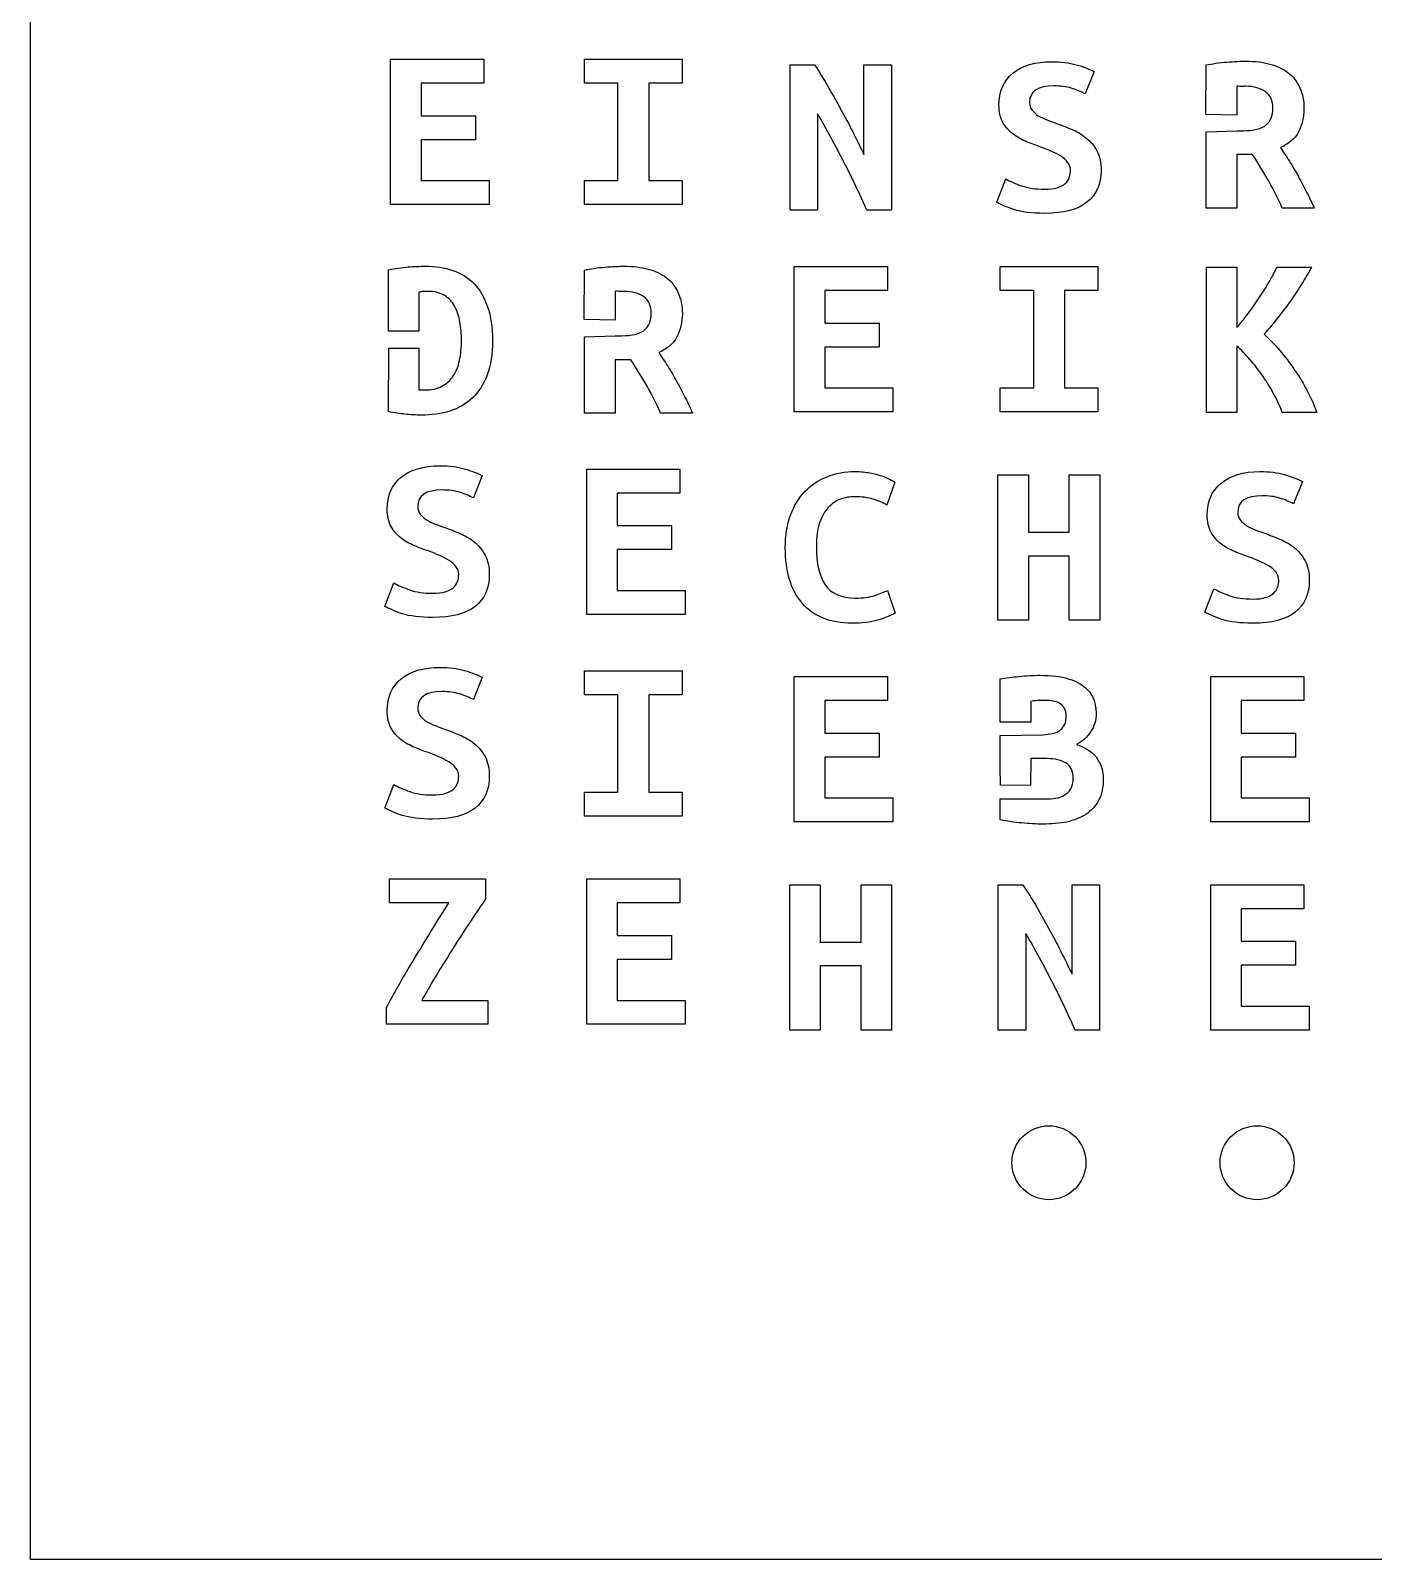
# Model space of a CAD drawing. Extents: x 0 to 230, y 0 to 230.
# Drawn here: x 0.5 to 107.9, y 0.5 to 122.8 of the extents above; entities that cross this region are included whole.
import ezdxf

# ---------------------------------------------------------------- set-up
doc = ezdxf.new("R2010")
doc.units = 0
doc.layers.add('Ebene_1', color=7, linetype='CONTINUOUS')

msp = doc.modelspace()

# ---------------------------------------------------------------- linework, layer by layer
at = {"layer": 'Ebene_1', "color": 7}
for p, q in [((0.497835, 0.497837), (0.497835, 229.502167)), ((29.309504, 108.889978), (29.309504, 120.515655)), ((29.309504, 120.515655), (36.764349, 120.515655)), ((36.764349, 120.515655), (36.764349, 118.599954)), ((44.815694, 118.599954), (44.815694, 120.515655)), ((44.815694, 120.515655), (52.628373, 120.515655)), ((52.628373, 120.515655), (52.628373, 118.599954)), ((61.264418, 108.428648), (61.264418, 120.054325)), ((61.264418, 120.054325), (63.232497, 120.054325)), ((67.168656, 112.898618), (67.168656, 120.054325)), ((67.168656, 120.054325), (69.37529, 120.054325)), ((69.37529, 120.054325), (69.37529, 108.428648)), ((94.534161, 116.092929), (94.557395, 120.055707)), ((85.597939, 119.528446), (84.882274, 117.744215)), ((36.764349, 118.599954), (31.754693, 118.599954)), ((31.754693, 118.599954), (31.754693, 115.989341)), ((47.499439, 118.599954), (44.815694, 118.599954)), ((47.499439, 110.80568), (47.499439, 118.599954)), ((52.628373, 118.599954), (49.964508, 118.599954)), ((49.964508, 118.599954), (49.964508, 110.80568)), ((97.002583, 118.290022), (97.002583, 116.051141)), ((31.754693, 115.989341), (36.108323, 115.989341)), ((36.108323, 115.989341), (36.108323, 114.07364)), ((63.471052, 116.147797), (63.471052, 108.428648)), ((97.002583, 116.051141), (94.534161, 116.092929)), ((36.108323, 114.07364), (31.754693, 114.07364)), ((31.754693, 114.07364), (31.754693, 110.80568)), ((94.557395, 114.699069), (97.002585, 114.79692)), ((94.557395, 108.599063), (94.557395, 114.699069)), ((97.002583, 114.796685), (97.539332, 114.796685)), ((98.274879, 112.881219), (97.002585, 112.881219)), ((97.002585, 112.881219), (97.002585, 108.599063)), ((31.754693, 110.80568), (37.2017, 110.80568)), ((37.2017, 110.80568), (37.2017, 108.889978)), ((44.815694, 108.889978), (44.815694, 110.80568)), ((44.815694, 110.80568), (47.499439, 110.80568)), ((49.964508, 110.80568), (52.628373, 110.80568)), ((52.628373, 110.80568), (52.628373, 108.889978)), ((77.80514, 109.067215), (78.520805, 110.945354)), ((81.622021, 110.118973), (81.622021, 110.118973)), ((37.2017, 108.889978), (29.309504, 108.889978)), ((52.628373, 108.889978), (44.815694, 108.889978)), ((63.471052, 108.428648), (61.264418, 108.428648)), ((69.37529, 108.428648), (67.407211, 108.428648)), ((97.002585, 108.599063), (94.557395, 108.599063)), ((103.205016, 108.599063), (100.64055, 108.599063)), ((29.130589, 98.76438), (29.130589, 103.669749)), ((44.792463, 99.688659), (44.815697, 103.651437)), ((61.602371, 92.297818), (61.602371, 103.923495)), ((61.602371, 103.923495), (69.057216, 103.923495)), ((69.057216, 103.923495), (69.057216, 102.007794)), ((78.083454, 102.007794), (78.083454, 103.923495)), ((78.083454, 103.923495), (85.896133, 103.923495)), ((85.896133, 103.923495), (85.896133, 102.007794)), ((94.58206, 92.244688), (94.58206, 103.870365)), ((94.58206, 103.870365), (97.02725, 103.870365)), ((97.02725, 103.870365), (97.02725, 99.043549)), ((100.227863, 103.870365), (102.991126, 103.870365)), ((31.575777, 101.885752), (31.552548, 98.769076)), ((47.260885, 101.885752), (47.260885, 99.646871)), ((69.057216, 102.007794), (64.04756, 102.007794)), ((64.04756, 102.007794), (64.04756, 99.397181)), ((80.767199, 102.007794), (78.083454, 102.007794)), ((80.767199, 94.21352), (80.767199, 102.007794)), ((85.896133, 102.007794), (83.232268, 102.007794)), ((83.232268, 102.007794), (83.232268, 94.21352)), ((47.260885, 99.646871), (44.792463, 99.688659)), ((64.04756, 99.397181), (68.40119, 99.397181)), ((68.40119, 99.397181), (68.40119, 97.48148)), ((31.552548, 98.769076), (29.130589, 98.76438)), ((44.815697, 98.294799), (47.260887, 98.39265)), ((44.815697, 92.194793), (44.815697, 98.294799)), ((47.260885, 98.392415), (47.797634, 98.392415)), ((29.130589, 92.325793), (29.153818, 97.393762)), ((29.153818, 97.393762), (31.575777, 97.398457)), ((31.575777, 97.398457), (31.575777, 94.072697)), ((68.40119, 97.48148), (64.04756, 97.48148)), ((64.04756, 97.48148), (64.04756, 94.21352)), ((97.02725, 97.55982), (97.02725, 92.244688)), ((48.533181, 96.476949), (47.260887, 96.476949)), ((47.260887, 96.476949), (47.260887, 92.194793)), ((64.04756, 94.21352), (69.494567, 94.21352)), ((69.494567, 94.21352), (69.494567, 92.297818)), ((78.083454, 92.297818), (78.083454, 94.21352)), ((78.083454, 94.21352), (80.767199, 94.21352)), ((83.232268, 94.21352), (85.896133, 94.21352)), ((85.896133, 94.21352), (85.896133, 92.297818)), ((31.794452, 94.053915), (32.013128, 94.053915)), ((47.260887, 92.194793), (44.815697, 92.194793)), ((53.463318, 92.194793), (50.898852, 92.194793)), ((69.494567, 92.297818), (61.602371, 92.297818)), ((85.896133, 92.297818), (78.083454, 92.297818)), ((97.02725, 92.244688), (94.58206, 92.244688)), ((103.408597, 92.244688), (100.645335, 92.244688)), ((36.645072, 87.198946), (35.929407, 85.414715)), ((44.994611, 76.099148), (44.994611, 87.724825)), ((44.994611, 87.724825), (52.449456, 87.724825)), ((52.449456, 87.724825), (52.449456, 85.809124)), ((77.904538, 75.637818), (77.904538, 87.263495)), ((77.904538, 87.263495), (80.349728, 87.263495)), ((80.349728, 87.263495), (80.349728, 82.680837)), ((83.60998, 82.680837), (83.60998, 87.263495)), ((83.60998, 87.263495), (86.055169, 87.263495)), ((86.055169, 87.263495), (86.055169, 75.637818)), ((52.449456, 85.809124), (47.4398, 85.809124)), ((47.4398, 85.809124), (47.4398, 83.198511)), ((69.653604, 86.681272), (69.017457, 84.840696)), ((102.257939, 86.737616), (101.542274, 84.953385)), ((47.4398, 83.198511), (51.79343, 83.198511)), ((51.79343, 83.198511), (51.79343, 81.28281)), ((80.349728, 82.680837), (83.60998, 82.680837)), ((51.79343, 81.28281), (47.4398, 81.28281)), ((47.4398, 81.28281), (47.4398, 78.01485)), ((83.60998, 80.765136), (80.349728, 80.765136)), ((80.349728, 80.765136), (80.349728, 75.637818)), ((83.60998, 75.637818), (83.60998, 80.765136)), ((28.852273, 76.737715), (29.567938, 78.615854)), ((32.669154, 77.789473), (32.669154, 77.789473)), ((47.4398, 78.01485), (52.886807, 78.01485)), ((52.886807, 78.01485), (52.886807, 76.099148)), ((69.057216, 78.023054), (69.673484, 76.20126)), ((94.46514, 76.276385), (95.180805, 78.154524)), ((98.282021, 77.328143), (98.282021, 77.328143)), ((52.886807, 76.099148), (44.994611, 76.099148)), ((66.234315, 75.39366), (66.234315, 75.39366)), ((80.349728, 75.637818), (77.904538, 75.637818)), ((86.055169, 75.637818), (83.60998, 75.637818)), ((36.645072, 71.068116), (35.929407, 69.283885)), ((44.815694, 69.678294), (44.815694, 71.593995)), ((44.815694, 71.593995), (52.628373, 71.593995)), ((52.628373, 71.593995), (52.628373, 69.678294)), ((61.602371, 59.506988), (61.602371, 71.132665)), ((61.602371, 71.132665), (69.057216, 71.132665)), ((69.057216, 71.132665), (69.057216, 69.216964)), ((78.083442, 69.53665), (78.083442, 70.94761)), ((94.922371, 59.506988), (94.922371, 71.132665)), ((94.922371, 71.132665), (102.377216, 71.132665)), ((102.377216, 71.132665), (102.377216, 69.216964)), ((47.499439, 69.678294), (44.815694, 69.678294)), ((47.499439, 61.88402), (47.499439, 69.678294)), ((52.628373, 69.678294), (49.964508, 69.678294)), ((49.964508, 69.678294), (49.964508, 61.88402)), ((69.057216, 69.216964), (64.04756, 69.216964)), ((64.04756, 69.216964), (64.04756, 66.606351)), ((80.528641, 69.14456), (80.545181, 67.46978)), ((102.377216, 69.216964), (97.36756, 69.216964)), ((97.36756, 69.216964), (97.36756, 66.606351)), ((80.545181, 67.46978), (78.081042, 67.48108)), ((64.04756, 66.606351), (68.40119, 66.606351)), ((68.40119, 66.606351), (68.40119, 64.69065)), ((78.08105, 66.42263), (81.482861, 66.47753)), ((97.36756, 66.606351), (101.72119, 66.606351)), ((101.72119, 66.606351), (101.72119, 64.69065)), ((68.40119, 64.69065), (64.04756, 64.69065)), ((64.04756, 64.69065), (64.04756, 61.42269)), ((78.09999, 62.43215), (78.08345, 63.89273)), ((80.528646, 64.56359), (80.512116, 62.41707)), ((81.840699, 64.56359), (80.528646, 64.56359)), ((101.72119, 64.69065), (97.36756, 64.69065)), ((97.36756, 64.69065), (97.36756, 61.42269)), ((28.852273, 60.606885), (29.567938, 62.485024)), ((80.512116, 62.41707), (78.09999, 62.43215)), ((32.669154, 61.658643), (32.669154, 61.658643)), ((44.815694, 59.968318), (44.815694, 61.88402)), ((44.815694, 61.88402), (47.499439, 61.88402)), ((49.964508, 61.88402), (52.628373, 61.88402)), ((52.628373, 61.88402), (52.628373, 59.968318)), ((64.04756, 61.42269), (69.494567, 61.42269)), ((69.494567, 61.42269), (69.494567, 59.506988)), ((78.083442, 59.65997), (78.083442, 61.35204)), ((97.36756, 61.42269), (102.814567, 61.42269)), ((102.814567, 61.42269), (102.814567, 59.506988)), ((52.628373, 59.968318), (44.815694, 59.968318)), ((69.494567, 59.506988), (61.602371, 59.506988)), ((102.814567, 59.506988), (94.922371, 59.506988)), ((29.229985, 53.018294), (29.229985, 54.933995)), ((29.229985, 54.933995), (36.903507, 54.933995)), ((36.903507, 54.933995), (36.903507, 53.318796)), ((44.994611, 43.308318), (44.994611, 54.933995)), ((44.994611, 54.933995), (52.449456, 54.933995)), ((52.449456, 54.933995), (52.449456, 53.018294)), ((61.244538, 42.846988), (61.244538, 54.472665)), ((61.244538, 54.472665), (63.689728, 54.472665)), ((63.689728, 54.472665), (63.689728, 49.890007)), ((66.94998, 49.890007), (66.94998, 54.472665)), ((66.94998, 54.472665), (69.395169, 54.472665)), ((69.395169, 54.472665), (69.395169, 42.846988)), ((77.924418, 42.846988), (77.924418, 54.472665)), ((77.924418, 54.472665), (79.892497, 54.472665)), ((83.828656, 47.316958), (83.828656, 54.472665)), ((83.828656, 54.472665), (86.03529, 54.472665)), ((86.03529, 54.472665), (86.03529, 42.846988)), ((94.922371, 42.846988), (94.922371, 54.472665)), ((94.922371, 54.472665), (102.377216, 54.472665)), ((102.377216, 54.472665), (102.377216, 52.556964)), ((33.961327, 53.018294), (29.229985, 53.018294)), ((52.449456, 53.018294), (47.4398, 53.018294)), ((47.4398, 53.018294), (47.4398, 50.407681)), ((102.377216, 52.556964), (97.36756, 52.556964)), ((97.36756, 52.556964), (97.36756, 49.946351)), ((47.4398, 50.407681), (51.79343, 50.407681)), ((51.79343, 50.407681), (51.79343, 48.49198)), ((80.131052, 50.566137), (80.131052, 42.846988)), ((63.689728, 49.890007), (66.94998, 49.890007)), ((97.36756, 49.946351), (101.72119, 49.946351)), ((101.72119, 49.946351), (101.72119, 48.03065)), ((51.79343, 48.49198), (47.4398, 48.49198)), ((47.4398, 48.49198), (47.4398, 45.22402)), ((66.94998, 47.974306), (63.689728, 47.974306)), ((63.689728, 47.974306), (63.689728, 42.846988)), ((66.94998, 42.846988), (66.94998, 47.974306)), ((101.72119, 48.03065), (97.36756, 48.03065)), ((97.36756, 48.03065), (97.36756, 44.76269)), ((28.971551, 43.308318), (28.971551, 44.641797)), ((31.794452, 45.22402), (37.082423, 45.22402)), ((37.082423, 45.22402), (37.082423, 43.308318)), ((47.4398, 45.22402), (52.886807, 45.22402)), ((52.886807, 45.22402), (52.886807, 43.308318)), ((97.36756, 44.76269), (102.814567, 44.76269)), ((102.814567, 44.76269), (102.814567, 42.846988)), ((37.082423, 43.308318), (28.971551, 43.308318)), ((52.886807, 43.308318), (44.994611, 43.308318)), ((63.689728, 42.846988), (61.244538, 42.846988)), ((69.395169, 42.846988), (66.94998, 42.846988)), ((80.131052, 42.846988), (77.924418, 42.846988)), ((86.03529, 42.846988), (84.067211, 42.846988)), ((102.814567, 42.846988), (94.922371, 42.846988)), ((84.935317, 32.23294), (84.935317, 32.23294)), ((101.59532, 32.23294), (101.59532, 32.23294)), ((229.502165, 0.497837), (0.497835, 0.497837))]:
    msp.add_line(p, q, dxfattribs=at)
for points in [[(63.232497, 120.054325), (63.603583, 119.503404), (63.974668, 118.9024), (64.345754, 118.251312)], [(79.097314, 119.396976), (79.852738, 120.010502), (80.886476, 120.317264), (82.198529, 120.317264)], [(82.198529, 120.317264), (82.953954, 120.317264), (83.60998, 120.235878), (84.166609, 120.073106)], [(84.166609, 120.073106), (84.73649, 119.910334), (85.2136, 119.728781), (85.597939, 119.528446)], [(94.557395, 120.055707), (94.795951, 120.105806), (95.054385, 120.149614), (95.332699, 120.187177)], [(95.332699, 120.187177), (95.624267, 120.237417), (95.915834, 120.268406), (96.207401, 120.281084)], [(96.207401, 120.281084), (96.498969, 120.305969), (96.777283, 120.32475), (97.042344, 120.337428)], [(97.042344, 120.337428), (97.307405, 120.350105), (97.539334, 120.356209), (97.73813, 120.356209)], [(97.73813, 120.356209), (98.440542, 120.356209), (99.076688, 120.281084), (99.64657, 120.130833)], [(99.64657, 120.130833), (100.216452, 119.980582), (100.706815, 119.74896), (101.11766, 119.435921)], [(77.984057, 116.842708), (77.984057, 117.932028), (78.355142, 118.783451), (79.097314, 119.396976)], [(101.11766, 119.435921), (101.528505, 119.122883), (101.839951, 118.722229), (102.052, 118.233913)], [(64.345754, 118.251312), (64.71684, 117.612745), (65.074672, 116.974178), (65.419252, 116.335611)], [(82.377446, 118.382782), (81.078646, 118.382782), (80.429246, 117.938289), (80.429246, 117.049303)], [(83.769017, 118.194968), (83.371425, 118.320177), (82.907568, 118.382782), (82.377446, 118.382782)], [(84.882274, 117.744215), (84.550947, 117.919508), (84.179862, 118.069759), (83.769017, 118.194968)], [(97.400175, 118.327585), (97.267644, 118.327585), (97.002583, 118.424873), (97.002583, 118.290022)], [(97.738128, 118.346366), (97.645357, 118.346366), (97.532706, 118.340263), (97.400175, 118.327585)], [(99.308616, 117.914395), (98.911024, 118.20236), (98.387528, 118.346366), (97.738128, 118.346366)], [(99.905003, 116.562135), (99.905003, 117.175676), (99.706207, 117.626429), (99.308616, 117.914395)], [(102.052, 118.233913), (102.277302, 117.758134), (102.389953, 117.194692), (102.389953, 116.543588)], [(65.419252, 116.335611), (65.777084, 115.697044), (66.101784, 115.077258), (66.393352, 114.476254)], [(78.30213, 115.452886), (78.090081, 115.828514), (77.984057, 116.291788), (77.984057, 116.842708)], [(80.429246, 117.049303), (80.429246, 116.823927), (80.495511, 116.623592), (80.628042, 116.448299)], [(80.628042, 116.448299), (80.760572, 116.285527), (80.926236, 116.135276), (81.125032, 115.997546)], [(99.348375, 115.247438), (99.719461, 115.560477), (99.905003, 115.998694), (99.905003, 116.562135)], [(102.389953, 116.543588), (102.389953, 115.867459), (102.24417, 115.253918), (101.952602, 114.703013)], [(65.578288, 112.278832), (64.928889, 113.568487), (64.226476, 114.858142), (63.471052, 116.147797)], [(79.097314, 114.532598), (78.77924, 114.783017), (78.514179, 115.089779), (78.30213, 115.452886)], [(81.125032, 115.997546), (81.33708, 115.872337), (81.569009, 115.759648), (81.820817, 115.659481)], [(81.820817, 115.659481), (82.085878, 115.559314), (82.344313, 115.465407), (82.596121, 115.37776)], [(82.596121, 115.37776), (82.98046, 115.24003), (83.378052, 115.083519), (83.788896, 114.908226)], [(97.539332, 114.796685), (98.374275, 114.796685), (98.977289, 114.946936), (99.348375, 115.247438)], [(66.393352, 114.476254), (66.698172, 113.87525), (66.956607, 113.349371), (67.168656, 112.898618)], [(80.190691, 113.912812), (79.793099, 114.075584), (79.42864, 114.28218), (79.097314, 114.532598)], [(81.343707, 113.480841), (80.972621, 113.60605), (80.588283, 113.75004), (80.190691, 113.912812)], [(83.788896, 114.908226), (84.212994, 114.745454), (84.597333, 114.520077), (84.941912, 114.232096)], [(84.941912, 114.232096), (85.299745, 113.956636), (85.591312, 113.60605), (85.816614, 113.180338)], [(101.952602, 114.703013), (101.661035, 114.152108), (101.177298, 113.732626), (100.501392, 113.44466)], [(82.17865, 113.142776), (81.900335, 113.267985), (81.622021, 113.380673), (81.343707, 113.480841)], [(82.934074, 112.748367), (82.708772, 112.898618), (82.456964, 113.030087), (82.17865, 113.142776)], [(83.490703, 112.260051), (83.344919, 112.447864), (83.159376, 112.610636), (82.934074, 112.748367)], [(85.816614, 113.180338), (86.041916, 112.767148), (86.154567, 112.241269), (86.154567, 111.602702)], [(99.567052, 110.758922), (99.16946, 111.460078), (98.738735, 112.167526), (98.274879, 112.881219)], [(100.501392, 113.44466), (100.726694, 113.119132), (100.965249, 112.755994), (101.217058, 112.35534)], [(67.407211, 108.428648), (66.850582, 109.718303), (66.240941, 111.001698), (65.578288, 112.278832)], [(83.709378, 111.621484), (83.709378, 111.859381), (83.636486, 112.072237), (83.490703, 112.260051)], [(83.60998, 111.058042), (83.676245, 111.245856), (83.709378, 111.43367), (83.709378, 111.621484)], [(86.154567, 111.602702), (86.154567, 110.513382), (85.776855, 109.66822), (85.021431, 109.067215)], [(101.217058, 112.35534), (101.468866, 111.967176), (101.714047, 111.553985), (101.952602, 111.115769)], [(78.520805, 110.945354), (78.878638, 110.745019), (79.302736, 110.557205), (79.793099, 110.381912)], [(79.793099, 110.381912), (80.296715, 110.206619), (80.906356, 110.118973), (81.622021, 110.118973)], [(81.622021, 110.118973), (82.032866, 110.118973), (82.370819, 110.156536), (82.63588, 110.231661)], [(82.63588, 110.231661), (82.914194, 110.319308), (83.13287, 110.431996), (83.291907, 110.569726)], [(83.291907, 110.569726), (83.450943, 110.719977), (83.556968, 110.882749), (83.60998, 111.058042)], [(100.64055, 108.599063), (100.335729, 109.350319), (99.977897, 110.070256), (99.567052, 110.758922)], [(101.952602, 111.115769), (102.191157, 110.690042), (102.416459, 110.25807), (102.628508, 109.819853)], [(79.176832, 108.484993), (78.567191, 108.697848), (78.109961, 108.891923), (77.80514, 109.067215)], [(85.021431, 109.067215), (84.27926, 108.478732), (83.146123, 108.18449), (81.622021, 108.18449)], [(102.628508, 109.819853), (102.85381, 109.394126), (103.04598, 108.987227), (103.205016, 108.599063)], [(81.622021, 108.18449), (80.601536, 108.18449), (79.786473, 108.284658), (79.176832, 108.484993)], [(29.130589, 103.669749), (29.687217, 103.782437), (30.210713, 103.857563), (30.701076, 103.895126)], [(30.701076, 103.895126), (31.19144, 103.932688), (31.64867, 103.95147), (32.072768, 103.95147)], [(32.072768, 103.95147), (32.881205, 103.95147), (33.61675, 103.838781), (34.279402, 103.613405)], [(34.279402, 103.613405), (34.955308, 103.388028), (35.52519, 103.031182), (35.989047, 102.542866)], [(44.815697, 103.651437), (45.054253, 103.701536), (45.312687, 103.745344), (45.591001, 103.782907)], [(45.591001, 103.782907), (45.882569, 103.833147), (46.174136, 103.864136), (46.465703, 103.876814)], [(46.465703, 103.876814), (46.757271, 103.901699), (47.035585, 103.92048), (47.300646, 103.933158)], [(47.300646, 103.933158), (47.565707, 103.945835), (47.797636, 103.951939), (47.996432, 103.951939)], [(47.996432, 103.951939), (48.698844, 103.951939), (49.33499, 103.876814), (49.904872, 103.726563)], [(49.904872, 103.726563), (50.474754, 103.576312), (50.965117, 103.34469), (51.375962, 103.031651)], [(51.375962, 103.031651), (51.786807, 102.718613), (52.098253, 102.317959), (52.310302, 101.829643)], [(98.836292, 101.485129), (99.127859, 101.91084), (99.392921, 102.330291), (99.631476, 102.743482)], [(99.631476, 102.743482), (99.870031, 103.156672), (100.068827, 103.5323), (100.227863, 103.870365)], [(102.991126, 103.870365), (102.805583, 103.5323), (102.580281, 103.144151), (102.31522, 102.705919)], [(31.933609, 101.923315), (31.801079, 101.923315), (31.681801, 101.910638), (31.575777, 101.885752)], [(32.291442, 101.942096), (32.185418, 101.942096), (32.06614, 101.935993), (31.933609, 101.923315)], [(33.623374, 101.604032), (33.278795, 101.829408), (32.834817, 101.942096), (32.291442, 101.942096)], [(34.438438, 100.740088), (34.239642, 101.103179), (33.967954, 101.391192), (33.623374, 101.604032)], [(35.989047, 102.542866), (36.452904, 102.067087), (36.810736, 101.453546), (37.062545, 100.70229)], [(47.658477, 101.923315), (47.525946, 101.923315), (47.260885, 102.020603), (47.260885, 101.885752)], [(47.99643, 101.942096), (47.903659, 101.942096), (47.791008, 101.935993), (47.658477, 101.923315)], [(49.566918, 101.510125), (49.169326, 101.79809), (48.64583, 101.942096), (47.99643, 101.942096)], [(52.310302, 101.829643), (52.535604, 101.353864), (52.648255, 100.790422), (52.648255, 100.139318)], [(102.31522, 102.705919), (102.063412, 102.280208), (101.771845, 101.829454), (101.440518, 101.353659)], [(34.855909, 99.481735), (34.776391, 99.957515), (34.637233, 100.376997), (34.438438, 100.740088)], [(37.062545, 100.70229), (37.327606, 99.963572), (37.460137, 99.06831), (37.460137, 98.016553)], [(50.163305, 100.157865), (50.163305, 100.771406), (49.964509, 101.222159), (49.566918, 101.510125)], [(97.941711, 100.207995), (98.259784, 100.633706), (98.557978, 101.059418), (98.836292, 101.485129)], [(101.440518, 101.353659), (101.109192, 100.890385), (100.751359, 100.41459), (100.36702, 99.926274)], [(34.975186, 98.016787), (34.975186, 98.51764), (34.935427, 99.005956), (34.855909, 99.481735)], [(49.606677, 98.843168), (49.977763, 99.156207), (50.163305, 99.594424), (50.163305, 100.157865)], [(52.648255, 100.139318), (52.648255, 99.463189), (52.502472, 98.849648), (52.210904, 98.298743)], [(97.02725, 99.043549), (97.318817, 99.394135), (97.623637, 99.782284), (97.941711, 100.207995)], [(100.36702, 99.926274), (99.995935, 99.437958), (99.60497, 98.968424), (99.194125, 98.517671)], [(34.81615, 96.42037), (34.922174, 96.908686), (34.975186, 97.440809), (34.975186, 98.016787)], [(37.460137, 98.016553), (37.460137, 96.939769), (37.314353, 96.019481), (37.022786, 95.255689)], [(47.797634, 98.392415), (48.632577, 98.392415), (49.235591, 98.542666), (49.606677, 98.843168)], [(52.210904, 98.298743), (51.919337, 97.747838), (51.4356, 97.328356), (50.759694, 97.04039)], [(99.194125, 98.517671), (99.60497, 98.142043), (100.022441, 97.710071), (100.446539, 97.221755)], [(50.759694, 97.04039), (50.984996, 96.714862), (51.223551, 96.351724), (51.47536, 95.95107)], [(98.060988, 96.489281), (97.703156, 96.914992), (97.358576, 97.271839), (97.02725, 97.55982)], [(100.446539, 97.221755), (100.870637, 96.733439), (101.268228, 96.20756), (101.639314, 95.644119)], [(34.31916, 95.180798), (34.557715, 95.5314), (34.723378, 95.94459), (34.81615, 96.42037)], [(49.825354, 94.354652), (49.427762, 95.055808), (48.997037, 95.763256), (48.533181, 96.476949)], [(51.47536, 95.95107), (51.727168, 95.562906), (51.972349, 95.149715), (52.210904, 94.711499)], [(99.114606, 95.137021), (98.78328, 95.625337), (98.432074, 96.076091), (98.060988, 96.489281)], [(101.639314, 95.644119), (102.023653, 95.093198), (102.368232, 94.523496), (102.673053, 93.935013)], [(32.013128, 94.053915), (32.569756, 94.053915), (33.033613, 94.154067), (33.404699, 94.354418)], [(33.404699, 94.354418), (33.789038, 94.554768), (34.093858, 94.830197), (34.31916, 95.180798)], [(37.022786, 95.255689), (36.744471, 94.504434), (36.353506, 93.890893), (35.84989, 93.415114)], [(50.898852, 92.194793), (50.594031, 92.946049), (50.236199, 93.665986), (49.825354, 94.354652)], [(52.210904, 94.711499), (52.449459, 94.285772), (52.674761, 93.8538), (52.88681, 93.415583)], [(100.009188, 93.653292), (99.744127, 94.16665), (99.445933, 94.661226), (99.114606, 95.137021)], [(31.575777, 94.072697), (31.642042, 94.060019), (31.714934, 94.053915), (31.794452, 94.053915)], [(35.84989, 93.415114), (35.346274, 92.939334), (34.743259, 92.588733), (34.040847, 92.363356)], [(52.88681, 93.415583), (53.112112, 92.989856), (53.304282, 92.582957), (53.463318, 92.194793)], [(100.645335, 92.244688), (100.499551, 92.682921), (100.287502, 93.152455), (100.009188, 93.653292)], [(102.673053, 93.935013), (102.977873, 93.35905), (103.223055, 92.795609), (103.408597, 92.244688)], [(30.462521, 92.119198), (30.051676, 92.156761), (29.607699, 92.225642), (29.130589, 92.325793)], [(31.754695, 92.044073), (31.317344, 92.044073), (30.886619, 92.068958), (30.462521, 92.119198)], [(34.040847, 92.363356), (33.351688, 92.150516), (32.589637, 92.044073), (31.754695, 92.044073)], [(29.03119, 84.513208), (29.03119, 85.602528), (29.402275, 86.453951), (30.144447, 87.067476)], [(30.144447, 87.067476), (30.899871, 87.681002), (31.933609, 87.987764), (33.245662, 87.987764)], [(33.245662, 87.987764), (34.001087, 87.987764), (34.657113, 87.906378), (35.213742, 87.743606)], [(35.213742, 87.743606), (35.783623, 87.580834), (36.260733, 87.399281), (36.645072, 87.198946)], [(62.457193, 85.930017), (62.960809, 86.455895), (63.55057, 86.850304), (64.226476, 87.113244)], [(64.226476, 87.113244), (64.915636, 87.388704), (65.664433, 87.526434), (66.47287, 87.526434)], [(66.47287, 87.526434), (66.910221, 87.526434), (67.301186, 87.488871), (67.645766, 87.413746)], [(67.645766, 87.413746), (68.003598, 87.351141), (68.315045, 87.276016), (68.580106, 87.188369)], [(68.580106, 87.188369), (68.845167, 87.100723), (69.063843, 87.006816), (69.236133, 86.906649)], [(69.236133, 86.906649), (69.421676, 86.806481), (69.560833, 86.731356), (69.653604, 86.681272)], [(95.757314, 86.606146), (96.512738, 87.219672), (97.546476, 87.526434), (98.858529, 87.526434)], [(98.858529, 87.526434), (99.613954, 87.526434), (100.26998, 87.445048), (100.826609, 87.282276)], [(100.826609, 87.282276), (101.39649, 87.119504), (101.8736, 86.937951), (102.257939, 86.737616)], [(33.424579, 86.053282), (32.125779, 86.053282), (31.476379, 85.608789), (31.476379, 84.719803)], [(34.81615, 85.865468), (34.418558, 85.990677), (33.954701, 86.053282), (33.424579, 86.053282)], [(35.929407, 85.414715), (35.59808, 85.590008), (35.226995, 85.740259), (34.81615, 85.865468)], [(61.304177, 84.033097), (61.582491, 84.784352), (61.96683, 85.416659), (62.457193, 85.930017)], [(94.644057, 84.051878), (94.644057, 85.141198), (95.015142, 85.992621), (95.757314, 86.606146)], [(29.349263, 83.123386), (29.137214, 83.499014), (29.03119, 83.962288), (29.03119, 84.513208)], [(31.476379, 84.719803), (31.476379, 84.494427), (31.542644, 84.294092), (31.675175, 84.118799)], [(64.325874, 84.652883), (64.04756, 84.35238), (63.815632, 83.94545), (63.630089, 83.432093)], [(65.299974, 85.310231), (64.942142, 85.185022), (64.617442, 84.965906), (64.325874, 84.652883)], [(66.433111, 85.516826), (66.048772, 85.516826), (65.67106, 85.447961), (65.299974, 85.310231)], [(67.9042, 85.310231), (67.480102, 85.447961), (66.989739, 85.516826), (66.433111, 85.516826)], [(69.017457, 84.840696), (68.712637, 85.02851), (68.341551, 85.185022), (67.9042, 85.310231)], [(99.037446, 85.591952), (97.738646, 85.591952), (97.089246, 85.147459), (97.089246, 84.258473)], [(100.429017, 85.404138), (100.031425, 85.529347), (99.567568, 85.591952), (99.037446, 85.591952)], [(101.542274, 84.953385), (101.210947, 85.128678), (100.839862, 85.278929), (100.429017, 85.404138)], [(31.675175, 84.118799), (31.807705, 83.956027), (31.973369, 83.805776), (32.172165, 83.668046)], [(32.172165, 83.668046), (32.384213, 83.542837), (32.616142, 83.430148), (32.86795, 83.329981)], [(32.86795, 83.329981), (33.133011, 83.229814), (33.391446, 83.135907), (33.643254, 83.04826)], [(60.886706, 81.460047), (60.886706, 82.424158), (61.025863, 83.281842), (61.304177, 84.033097)], [(63.630089, 83.432093), (63.457799, 82.918735), (63.371654, 82.280168), (63.371654, 81.516391)], [(94.96213, 82.662056), (94.750081, 83.037684), (94.644057, 83.500958), (94.644057, 84.051878)], [(97.089246, 84.258473), (97.089246, 84.033097), (97.155511, 83.832762), (97.288042, 83.657469)], [(97.288042, 83.657469), (97.420572, 83.494697), (97.586236, 83.344446), (97.785032, 83.206716)], [(97.785032, 83.206716), (97.99708, 83.081507), (98.229009, 82.968818), (98.480817, 82.868651)], [(30.144447, 82.203098), (29.826373, 82.453517), (29.561312, 82.760279), (29.349263, 83.123386)], [(31.237824, 81.583312), (30.840232, 81.746084), (30.475773, 81.95268), (30.144447, 82.203098)], [(33.643254, 83.04826), (34.027593, 82.91053), (34.425185, 82.754019), (34.836029, 82.578726)], [(34.836029, 82.578726), (35.260127, 82.415954), (35.644466, 82.190577), (35.989045, 81.902596)], [(95.757314, 81.741768), (95.43924, 81.992187), (95.174179, 82.298949), (94.96213, 82.662056)], [(98.480817, 82.868651), (98.745878, 82.768484), (99.004313, 82.674577), (99.256121, 82.58693)], [(99.256121, 82.58693), (99.64046, 82.4492), (100.038052, 82.292689), (100.448896, 82.117396)], [(100.448896, 82.117396), (100.872994, 81.954624), (101.257333, 81.729247), (101.601912, 81.441266)], [(32.39084, 81.151341), (32.019754, 81.27655), (31.635416, 81.42054), (31.237824, 81.583312)], [(33.225783, 80.813276), (32.947468, 80.938485), (32.669154, 81.051173), (32.39084, 81.151341)], [(33.981207, 80.418867), (33.755905, 80.569118), (33.504097, 80.700587), (33.225783, 80.813276)], [(35.989045, 81.902596), (36.346878, 81.627136), (36.638445, 81.27655), (36.863747, 80.850838)], [(36.863747, 80.850838), (37.089049, 80.437648), (37.2017, 79.911769), (37.2017, 79.273202)], [(62.258397, 76.971297), (61.343936, 78.023054), (60.886706, 79.519304), (60.886706, 81.460047)], [(63.371654, 81.516391), (63.371654, 80.189174), (63.610209, 79.168719), (64.087319, 78.455026)], [(96.850691, 81.121982), (96.453099, 81.284754), (96.08864, 81.49135), (95.757314, 81.741768)], [(98.003707, 80.690011), (97.632621, 80.81522), (97.248283, 80.95921), (96.850691, 81.121982)], [(101.601912, 81.441266), (101.959745, 81.165806), (102.251312, 80.81522), (102.476614, 80.389508)], [(34.537836, 79.930551), (34.392052, 80.118364), (34.206509, 80.281136), (33.981207, 80.418867)], [(34.756511, 79.291984), (34.756511, 79.529881), (34.683619, 79.742737), (34.537836, 79.930551)], [(98.83865, 80.351946), (98.560335, 80.477155), (98.282021, 80.589843), (98.003707, 80.690011)], [(99.594074, 79.957537), (99.368772, 80.107788), (99.116964, 80.239257), (98.83865, 80.351946)], [(100.150703, 79.469221), (100.004919, 79.657034), (99.819376, 79.819806), (99.594074, 79.957537)], [(102.476614, 80.389508), (102.701916, 79.976318), (102.814567, 79.450439), (102.814567, 78.811872)], [(29.567938, 78.615854), (29.925771, 78.415519), (30.349869, 78.227705), (30.840232, 78.052412)], [(34.33904, 78.240226), (34.498076, 78.390477), (34.604101, 78.553249), (34.657113, 78.728542)], [(34.657113, 78.728542), (34.723378, 78.916356), (34.756511, 79.10417), (34.756511, 79.291984)], [(37.2017, 79.273202), (37.2017, 78.183882), (36.823988, 77.33872), (36.068564, 76.737715)], [(64.087319, 78.455026), (64.577683, 77.753854), (65.372866, 77.403268), (66.47287, 77.403268)], [(100.369378, 78.830654), (100.369378, 79.068551), (100.296486, 79.281407), (100.150703, 79.469221)], [(100.26998, 78.267212), (100.336245, 78.455026), (100.369378, 78.64284), (100.369378, 78.830654)], [(102.814567, 78.811872), (102.814567, 77.722552), (102.436855, 76.87739), (101.681431, 76.276385)], [(30.840232, 78.052412), (31.343848, 77.877119), (31.953489, 77.789473), (32.669154, 77.789473)], [(32.669154, 77.789473), (33.079999, 77.789473), (33.417952, 77.827036), (33.683013, 77.902161)], [(33.683013, 77.902161), (33.961327, 77.989808), (34.180003, 78.102496), (34.33904, 78.240226)], [(66.47287, 77.403268), (67.109017, 77.403268), (67.632513, 77.472134), (68.043357, 77.609864)], [(68.043357, 77.609864), (68.467455, 77.747594), (68.805408, 77.885324), (69.057216, 78.023054)], [(95.180805, 78.154524), (95.538638, 77.954189), (95.962736, 77.766375), (96.453099, 77.591082)], [(96.453099, 77.591082), (96.956715, 77.415789), (97.566356, 77.328143), (98.282021, 77.328143)], [(98.282021, 77.328143), (98.692866, 77.328143), (99.030819, 77.365706), (99.29588, 77.440831)], [(99.29588, 77.440831), (99.574194, 77.528478), (99.79287, 77.641166), (99.951907, 77.778896)], [(99.951907, 77.778896), (100.110943, 77.929147), (100.216968, 78.091919), (100.26998, 78.267212)], [(30.223965, 76.155493), (29.614324, 76.368348), (29.157094, 76.562423), (28.852273, 76.737715)], [(32.669154, 75.85499), (31.648669, 75.85499), (30.833606, 75.955158), (30.223965, 76.155493)], [(36.068564, 76.737715), (35.326393, 76.149232), (34.193256, 75.85499), (32.669154, 75.85499)], [(66.234315, 75.39366), (64.498164, 75.39366), (63.172858, 75.919539), (62.258397, 76.971297)], [(69.673484, 76.20126), (69.328904, 76.000925), (68.858421, 75.813111), (68.262033, 75.637818)], [(95.836832, 75.694163), (95.227191, 75.907018), (94.769961, 76.101093), (94.46514, 76.276385)], [(101.681431, 76.276385), (100.93926, 75.687902), (99.806123, 75.39366), (98.282021, 75.39366)], [(68.262033, 75.637818), (67.678898, 75.475046), (67.002992, 75.39366), (66.234315, 75.39366)], [(98.282021, 75.39366), (97.261536, 75.39366), (96.446473, 75.493828), (95.836832, 75.694163)], [(30.144447, 70.936646), (30.899871, 71.550172), (31.933609, 71.856934), (33.245662, 71.856934)], [(33.245662, 71.856934), (34.001087, 71.856934), (34.657113, 71.775548), (35.213742, 71.612776)], [(35.213742, 71.612776), (35.783623, 71.450004), (36.260733, 71.268451), (36.645072, 71.068116)], [(78.083442, 70.94761), (78.547298, 71.02271), (79.057541, 71.08532), (79.61417, 71.13542)], [(79.61417, 71.13542), (80.170798, 71.19802), (80.7208, 71.22932), (81.264176, 71.22932)], [(81.264176, 71.22932), (82.19189, 71.22932), (82.947314, 71.13542), (83.530449, 70.9476)], [(83.530449, 70.9476), (84.113583, 70.77232), (84.570814, 70.53441), (84.90214, 70.2339)], [(29.03119, 68.382378), (29.03119, 69.471698), (29.402275, 70.323121), (30.144447, 70.936646)], [(33.424579, 69.922452), (32.125779, 69.922452), (31.476379, 69.477959), (31.476379, 68.588973)], [(34.81615, 69.734638), (34.418558, 69.859847), (33.954701, 69.922452), (33.424579, 69.922452)], [(35.929407, 69.283885), (35.59808, 69.459178), (35.226995, 69.609429), (34.81615, 69.734638)], [(84.90214, 70.2339), (85.233467, 69.94594), (85.458769, 69.62036), (85.578046, 69.25727)], [(31.476379, 68.588973), (31.476379, 68.363597), (31.542644, 68.163262), (31.675175, 67.987969)], [(78.081042, 67.48108), (78.086342, 68.45062), (78.081453, 68.73478), (78.083442, 69.53665)], [(81.06539, 69.20086), (80.866594, 69.18816), (80.687677, 69.16936), (80.528641, 69.14456)], [(81.641898, 69.21966), (81.456355, 69.21966), (81.264186, 69.21366), (81.06539, 69.20086)], [(82.297924, 69.16326), (82.085875, 69.20086), (81.8672, 69.21966), (81.641898, 69.21966)], [(82.854553, 68.97545), (82.695516, 69.0756), (82.509973, 69.13824), (82.297924, 69.16326)], [(83.232265, 68.58104), (83.139495, 68.75632), (83.013589, 68.88779), (82.854553, 68.97545)], [(83.371422, 67.92369), (83.371422, 68.19917), (83.325042, 68.41825), (83.232265, 68.58104)], [(85.578046, 69.25727), (85.697324, 68.89418), (85.756963, 68.53104), (85.756963, 68.16795)], [(29.349263, 66.992556), (29.137214, 67.368184), (29.03119, 67.831458), (29.03119, 68.382378)], [(31.675175, 67.987969), (31.807705, 67.825197), (31.973369, 67.674946), (32.172165, 67.537216)], [(32.172165, 67.537216), (32.384213, 67.412007), (32.616142, 67.299318), (32.86795, 67.199151)], [(82.894312, 66.85315), (83.212385, 67.11609), (83.371422, 67.47294), (83.371422, 67.92369)], [(85.756963, 68.16795), (85.756963, 67.61705), (85.611179, 67.12873), (85.319612, 66.703)], [(30.144447, 66.072268), (29.826373, 66.322687), (29.561312, 66.629449), (29.349263, 66.992556)], [(31.237824, 65.452482), (30.840232, 65.615254), (30.475773, 65.82185), (30.144447, 66.072268)], [(32.86795, 67.199151), (33.133011, 67.098984), (33.391446, 67.005077), (33.643254, 66.91743)], [(33.643254, 66.91743), (34.027593, 66.7797), (34.425185, 66.623189), (34.836029, 66.447896)], [(34.836029, 66.447896), (35.260127, 66.285124), (35.644466, 66.059747), (35.989045, 65.771766)], [(78.08345, 63.89273), (78.06019, 64.85645), (78.07575, 65.45309), (78.08105, 66.42263)], [(81.482861, 66.47753), (82.105674, 66.48753), (82.576238, 66.60275), (82.894312, 66.85315)], [(85.319612, 66.703), (85.041298, 66.27728), (84.663585, 65.93921), (84.186475, 65.68881)], [(32.39084, 65.020511), (32.019754, 65.14572), (31.635416, 65.28971), (31.237824, 65.452482)], [(33.225783, 64.682446), (32.947468, 64.807655), (32.669154, 64.920343), (32.39084, 65.020511)], [(35.989045, 65.771766), (36.346878, 65.496306), (36.638445, 65.14572), (36.863747, 64.720008)], [(84.186475, 65.68881), (85.021418, 65.40084), (85.584673, 65.01268), (85.87624, 64.52436)], [(33.981207, 64.288037), (33.755905, 64.438288), (33.504097, 64.569757), (33.225783, 64.682446)], [(34.537836, 63.799721), (34.392052, 63.987534), (34.206509, 64.150306), (33.981207, 64.288037)], [(34.756511, 63.161154), (34.756511, 63.399051), (34.683619, 63.611907), (34.537836, 63.799721)], [(36.863747, 64.720008), (37.089049, 64.306818), (37.2017, 63.780939), (37.2017, 63.142372)], [(83.351548, 64.18797), (82.980462, 64.43837), (82.476846, 64.56359), (81.840699, 64.56359)], [(83.928056, 62.98596), (83.928056, 63.5494), (83.735886, 63.95005), (83.351548, 64.18797)], [(85.87624, 64.52436), (86.18106, 64.03605), (86.333471, 63.5227), (86.333471, 62.98429)], [(29.567938, 62.485024), (29.925771, 62.284689), (30.349869, 62.096875), (30.840232, 61.921582)], [(34.33904, 62.109396), (34.498076, 62.259647), (34.604101, 62.422419), (34.657113, 62.597712)], [(34.657113, 62.597712), (34.723378, 62.785526), (34.756511, 62.97334), (34.756511, 63.161154)], [(37.2017, 63.142372), (37.2017, 62.053052), (36.823988, 61.20789), (36.068564, 60.606885)], [(83.72926, 62.14079), (83.861791, 62.36617), (83.928056, 62.64789), (83.928056, 62.98596)], [(86.333471, 62.98429), (86.333471, 62.28313), (86.207567, 61.69462), (85.955759, 61.21884)], [(30.840232, 61.921582), (31.343848, 61.746289), (31.953489, 61.658643), (32.669154, 61.658643)], [(32.669154, 61.658643), (33.079999, 61.658643), (33.417952, 61.696206), (33.683013, 61.771331)], [(33.683013, 61.771331), (33.961327, 61.858978), (34.180003, 61.971666), (34.33904, 62.109396)], [(78.083442, 61.35204), (81.085275, 61.35204), (80.886479, 61.36284), (81.085275, 61.35204)], [(81.085275, 61.35204), (81.297324, 61.33934), (81.502746, 61.33324), (81.701542, 61.33324)], [(81.701542, 61.33324), (81.979856, 61.33324), (82.251544, 61.35204), (82.516605, 61.38954)], [(82.516605, 61.38954), (82.781666, 61.43964), (83.013595, 61.52101), (83.212391, 61.6337)], [(83.212391, 61.6337), (83.42444, 61.75892), (83.596729, 61.92795), (83.72926, 62.14079)], [(85.955759, 61.21884), (85.70395, 60.75555), (85.359371, 60.37992), (84.92202, 60.09196)], [(30.223965, 60.024663), (29.614324, 60.237518), (29.157094, 60.431593), (28.852273, 60.606885)], [(32.669154, 59.72416), (31.648669, 59.72416), (30.833606, 59.824328), (30.223965, 60.024663)], [(36.068564, 60.606885), (35.326393, 60.018402), (34.193256, 59.72416), (32.669154, 59.72416)], [(84.92202, 60.09196), (84.497922, 59.81648), (83.987679, 59.61618), (83.391292, 59.49095)], [(79.812966, 59.41582), (79.229831, 59.46592), (78.653323, 59.54729), (78.083442, 59.65997)], [(81.502731, 59.32192), (80.959356, 59.32192), (80.3961, 59.35342), (79.812966, 59.41582)], [(83.391292, 59.49095), (82.808157, 59.37826), (82.178637, 59.32192), (81.502731, 59.32192)], [(79.892497, 54.472665), (80.263583, 53.921744), (80.634668, 53.32074), (81.005754, 52.669652)], [(32.351081, 50.445244), (32.841444, 51.234062), (33.378193, 52.091745), (33.961327, 53.018294)], [(36.903507, 53.318796), (36.333625, 52.492415), (35.810129, 51.716118), (35.333019, 50.989904)], [(81.005754, 52.669652), (81.37684, 52.031085), (81.734672, 51.392518), (82.079252, 50.753951)], [(31.019148, 48.247822), (31.429993, 48.923952), (31.873971, 49.656426), (32.351081, 50.445244)], [(35.333019, 50.989904), (34.855909, 50.263691), (34.411931, 49.56878), (34.001087, 48.905171)], [(82.238288, 46.697172), (81.588889, 47.986827), (80.886476, 49.276482), (80.131052, 50.566137)], [(82.079252, 50.753951), (82.437084, 50.115384), (82.761784, 49.495598), (83.053352, 48.894594)], [(29.905891, 46.332121), (30.237218, 46.933125), (30.608304, 47.571692), (31.019148, 48.247822)], [(34.001087, 48.905171), (33.590242, 48.254083), (33.199277, 47.621776), (32.828191, 47.008251)], [(83.053352, 48.894594), (83.358172, 48.29359), (83.616607, 47.767711), (83.828656, 47.316958)], [(32.828191, 47.008251), (32.470358, 46.407247), (32.125779, 45.812503), (31.794452, 45.22402)], [(84.067211, 42.846988), (83.510582, 44.136643), (82.900941, 45.420038), (82.238288, 46.697172)], [(28.971551, 44.641797), (29.263118, 45.180196), (29.574565, 45.743638), (29.905891, 46.332121)], [(79.021104, 32.23294), (79.021103, 33.017214), (79.332654, 33.769366), (79.887219, 34.323932)], [(79.887219, 34.323932), (80.441784, 34.878498), (81.193936, 35.19005), (81.97821, 35.19005)], [(81.97821, 35.19005), (82.762484, 35.19005), (83.514636, 34.878498), (84.069202, 34.323932)], [(84.069202, 34.323932), (84.623767, 33.769367), (84.935318, 33.017214), (84.935317, 32.23294)], [(95.681108, 32.23294), (95.681107, 33.017214), (95.992658, 33.769366), (96.547223, 34.323932)], [(96.547223, 34.323932), (97.101788, 34.878498), (97.85394, 35.19005), (98.638214, 35.19005)], [(98.638214, 35.19005), (99.422488, 35.19005), (100.17464, 34.878498), (100.729205, 34.323932)], [(100.729205, 34.323932), (101.28377, 33.769366), (101.595321, 33.017214), (101.59532, 32.23294)], [(79.887219, 30.141948), (79.332654, 30.696514), (79.021103, 31.448666), (79.021104, 32.23294)], [(84.935317, 32.23294), (84.935318, 31.448666), (84.623767, 30.696513), (84.069202, 30.141948)], [(96.547223, 30.141948), (95.992658, 30.696514), (95.681107, 31.448666), (95.681108, 32.23294)], [(101.59532, 32.23294), (101.595321, 31.448666), (101.28377, 30.696514), (100.729205, 30.141948)], [(81.97821, 29.27583), (81.193936, 29.27583), (80.441784, 29.587382), (79.887219, 30.141948)], [(84.069202, 30.141948), (83.514636, 29.587382), (82.762484, 29.27583), (81.97821, 29.27583)], [(98.638214, 29.27583), (97.85394, 29.27583), (97.101788, 29.587382), (96.547223, 30.141948)], [(100.729205, 30.141948), (100.17464, 29.587382), (99.422488, 29.27583), (98.638214, 29.27583)]]:
    msp.add_open_spline(points, degree=3, dxfattribs=at)

doc.saveas('drawing.dxf')
